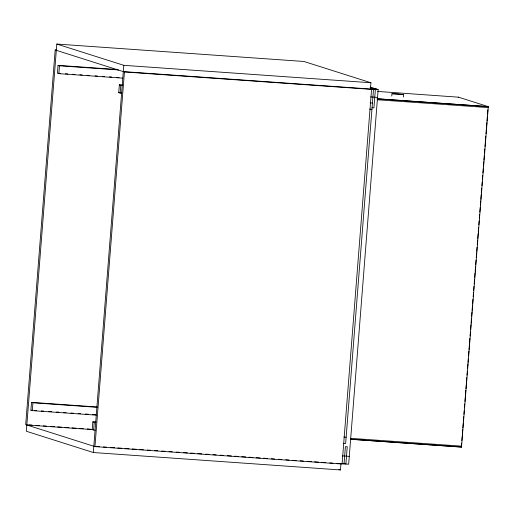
<?xml version="1.0" encoding="UTF-8"?>
<svg xmlns="http://www.w3.org/2000/svg" width="514" height="514" viewBox="0 0 514 514"><rect width="100%" height="100%" fill="white"/><g stroke="black" fill="none" stroke-linecap="round" stroke-linejoin="round"><path stroke-width="0.77" d="M56.784 50.076L55.184 49.967L25.7 424.622L94.949 446.615L342.086 464.033L371.571 89.378L370.433 89.018L370.928 82.748L303.947 61.474L56.816 44.05L26.342 431.252L93.323 452.526L340.454 469.95L340.949 463.673M96.311 415.151L32.324 410.641L30.904 410.191L31.521 402.346L97.114 406.972M117.237 69.519L58.043 65.349L57.427 73.194L58.847 73.643L122.833 78.154M32.324 410.641L32.941 402.796L31.521 402.346M58.847 73.643L59.463 65.798L58.043 65.349M96.028 422.045L92.835 421.821L92.212 429.665L95.231 430.224M121.754 93.227L118.734 92.661L119.357 84.816L122.557 85.041M93.632 430.115L94.248 422.27L92.835 421.821M120.154 93.111L120.771 85.266L119.357 84.816M93.323 452.526L123.797 65.323L56.816 44.05M94.949 446.615L124.433 71.96L55.184 49.967M370.549 87.149L378.156 89.564L348.672 464.219L341.72 463.731M391.771 96.067L391.957 93.709L398.299 93.972L403.618 94.602L403.509 97.03M458.353 97.127L488.3 106.636L461.508 447.09L461.649 443.036M461.842 440.639L462.214 435.846M462.343 434.246L462.722 429.453M462.844 427.854L463.223 423.061M463.345 421.461L463.724 416.668M463.917 414.265L464.232 410.268M464.418 407.872L464.733 403.875M464.919 401.479L465.298 396.686M465.427 395.086L465.8 390.293M465.928 388.693L466.307 383.9M466.429 382.3L466.808 377.507M466.995 375.104L467.31 371.114M467.502 368.711L467.875 363.918M468.003 362.319L468.318 358.322M468.505 355.926L468.884 351.133M469.012 349.533L469.385 344.74M469.513 343.14L469.892 338.347M470.079 335.95L470.394 331.954M470.58 329.551L470.959 324.758M471.087 323.158L471.46 318.365M471.589 316.765L471.968 311.972M472.09 310.372L472.469 305.579M472.597 303.98L472.97 299.187M473.163 296.79L473.478 292.794M473.664 290.397L473.979 286.401M474.165 283.998L474.544 279.205M474.673 277.605L475.045 272.812M475.174 271.212L475.553 266.419M475.675 264.819L476.054 260.026M476.24 257.63L476.619 252.83M476.748 251.237L477.063 247.24M477.249 244.844L477.628 240.044M477.75 238.445L478.129 233.652M478.258 232.052L478.63 227.259M478.823 224.862L479.138 220.866M479.324 218.469L479.639 214.473M479.825 212.076L480.204 207.277M480.333 205.684L480.706 200.884M480.834 199.284L481.213 194.491M481.335 192.891L481.714 188.098M481.901 185.702L482.216 181.705M482.408 179.309L482.723 175.313M482.909 172.916L483.288 168.117M483.411 166.523L483.79 161.724M483.918 160.13L484.291 155.331M484.419 153.731L484.798 148.938M484.985 146.541L485.364 141.748M485.486 140.149L485.801 136.152M485.993 133.756L486.366 128.956M486.495 127.363L486.874 122.563M486.996 120.97L487.375 116.17M487.503 114.577L487.876 109.778M403.696 94.672L391.957 93.709M123.797 65.323L370.928 82.748M59.463 65.798L118.65 69.968M370.562 88.678L376.743 89.115M123.302 71.6L378.156 89.564M124.433 71.96L371.571 89.378M377.629 91.434L458.527 97.178M58.23 73.245L60.626 73.418M65.426 73.753L67.829 73.926M72.628 74.26L75.025 74.434M79.824 74.768L82.221 74.941M87.02 75.275L89.423 75.449M95.019 75.841L97.422 76.008M102.222 76.348L104.618 76.515M109.418 76.856L111.821 77.023M116.62 77.363L119.017 77.53M370.588 96.921L377.539 97.409M377.038 98.752L488.133 106.584M377.205 98.804L488.3 106.636M377.135 99.748L488.223 107.58M120.771 85.266L122.371 85.382M370.119 102.884L372.438 103.044M372.065 107.754L373.922 107.882L375.381 89.372L370.048 87.676M369.63 109.154L371.943 109.321M118.734 92.661L121.934 92.886M32.941 402.796L97.731 407.364M30.904 410.191L32.504 410.307M34.104 410.416L36.507 410.583M41.306 410.924L43.703 411.091M48.502 411.431L51.702 411.656M56.501 411.997L58.898 412.164M63.697 412.504L66.1 412.671M70.9 413.012L73.296 413.179M78.096 413.519L80.499 413.686M85.298 414.027L88.498 414.252M92.494 414.535L95.694 414.759M343.821 437.061L346.14 437.221M350.484 438.313L461.578 446.146M350.24 439.2L461.334 447.032M350.413 439.258L461.508 447.09M94.248 422.27L95.848 422.379M343.326 443.331L345.646 443.498L373.524 89.237L370.478 88.273M28.9 424.847L32.099 425.072M36.096 425.354L39.295 425.579M43.298 425.862L46.491 426.087M50.494 426.369L54.49 426.646M57.69 426.877L61.693 427.153M64.892 427.385L68.889 427.661M72.088 427.892L76.085 428.168M79.284 428.4L83.287 428.676M87.284 428.959L90.483 429.184M26.837 424.982L93.214 429.659M342.337 455.886L349.289 456.374M341.849 463.39L344.168 463.551M96.214 446.422L99.414 446.647M103.41 446.929L106.61 447.154M110.613 447.437L114.609 447.72M117.809 447.945L121.805 448.227M125.005 448.452L129.008 448.735M132.207 448.96L136.204 449.242M139.403 449.467L143.4 449.75M147.402 450.033L150.602 450.258M154.598 450.54L157.798 450.765M161.794 451.048L164.994 451.273M168.997 451.555L172.196 451.78M176.193 452.063L179.392 452.288M183.389 452.571L187.392 452.847M190.591 453.078L194.588 453.354M197.787 453.579L201.784 453.862M205.786 454.145L208.986 454.37M212.982 454.652L216.182 454.877M220.185 455.16L223.378 455.385M227.381 455.667L231.377 455.95M234.577 456.175L238.58 456.458M241.779 456.683L245.776 456.965M248.975 457.19L252.972 457.473M256.171 457.698L260.174 457.98M263.367 458.205L267.37 458.488M271.366 458.771L274.566 458.996M278.569 459.278L281.768 459.503M285.765 459.786L288.964 460.011M292.961 460.293L296.16 460.518M300.163 460.801L303.363 461.026M307.359 461.309L311.356 461.591M314.555 461.816L318.558 462.099M321.758 462.324L325.754 462.6M329.75 462.883L332.95 463.108M336.953 463.39L340.152 463.615M343.609 463.3L345.89 464.02L347.252 446.762L345.395 446.634L344.039 463.891L342.517 463.41M338.932 469.468L340.454 469.95"/></g></svg>
